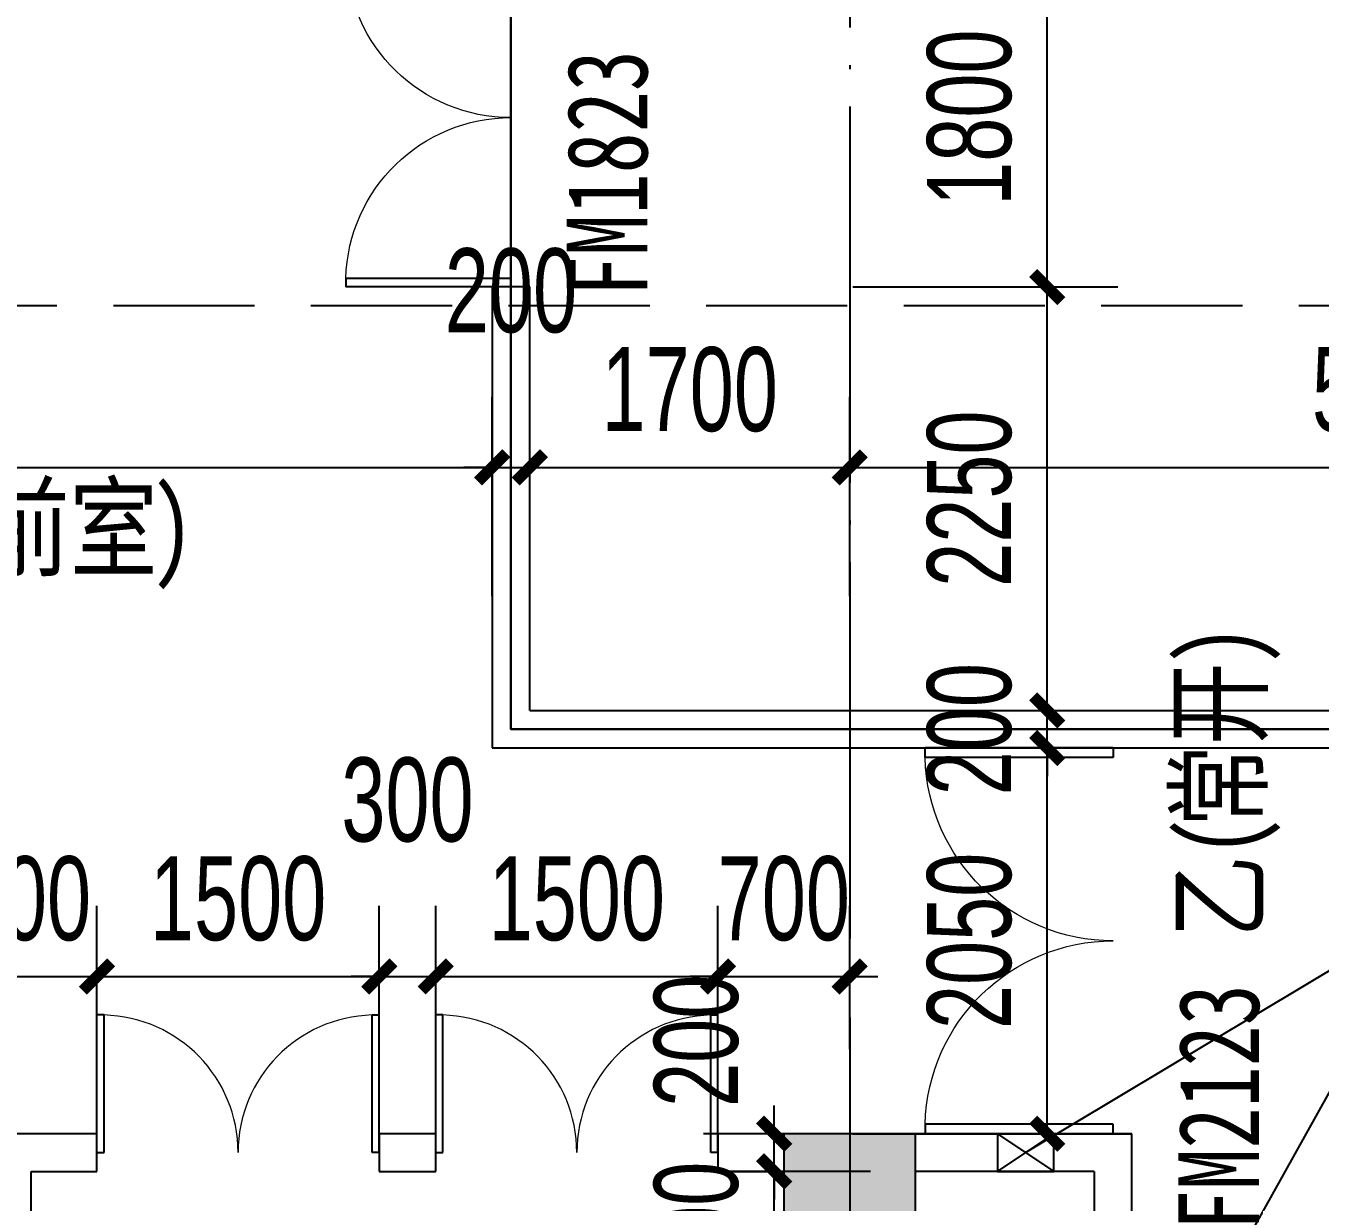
# Model space of a CAD drawing. Extents: x -409435 to 356702, y -107829 to 330904.
# Drawn here: x 28022 to 34900, y 16737 to 22988 of the extents above; entities that cross this region are included whole.
import ezdxf
from ezdxf.xclip import XClip

# ---------------------------------------------------------------- set-up
doc = ezdxf.new("R2010")
doc.units = 0
doc.header["$LTSCALE"] = 1000
doc.header["$MEASUREMENT"] = 0
doc.header["$XCLIPFRAME"] = 0
doc.linetypes.add('104-14# 核心筒$0$DOTE', pattern=[2.42, 2, -0.2, 0.02, -0.2])
doc.linetypes.add('X-104 14#平面$0$109 3#平面$0$DASH', pattern=[0.35, 0.25, -0.1])
for name, color, linetype in [('01-标注_尺寸', 124, 'Continuous'), ('01-标注_符号', 200, 'Continuous'), ('104-14# 核心筒$0$A_AXIS-轴线', 36, '104-14# 核心筒$0$DOTE'), ('104-14# 核心筒$0$A_STR-砌块墙', 121, 'Continuous'), ('104-14# 核心筒$0$A_STR-砼柱', 51, 'Continuous'), ('104-14# 核心筒$0$DOOR_FIRE', 220, 'Continuous'), ('PUB_HATCH', 8, 'Continuous'), ('X-104 14#平面$0$02-TEXT_标注', 130, 'Continuous'), ('X-104 14#平面$0$A-SUR_吊顶', 40, 'Continuous'), ('X-104 14#平面$0$A-TECH_电气', 240, 'Continuous'), ('X-104 14#平面$0$A_STR-砌块墙', 121, 'Continuous'), ('X-104 14#平面$0$DOOR_FIRE', 220, 'Continuous'), ('X-104 14#平面$0$DOOR_FIRE_TEXT', 7, 'Continuous')]:
    doc.layers.add(name, color=color, linetype=linetype)
doc.layers.add('X-104 14#平面$0$000套内', color=226, linetype='Continuous', lineweight=30, plot=False)
doc.styles.add('_TCH_DIM_T3', font='ros.shx', dxfattribs={"width": 0.705882, "bigfont": 'jd.shx'})
doc.styles.add('X-104 14#平面$0$_TCH_WINDOW', font='STXIHEI_0.TTF', dxfattribs={"width": 0.75, "height": 3.5})
doc.styles.add('X-104 14#平面$0$Standard', font='STXIHEI_0.TTF', dxfattribs={"width": 0.8})
doc.dimstyles.new('_TCH_ARCH&&150', dxfattribs={"dimtxt": 446.25, "dimasz": 150, "dimexe": 375, "dimexo": 450, "dimgap": 189.375, "dimtad": 1, "dimdec": 0, "dimzin": 0, "dimdsep": 46, "dimtxsty": '_TCH_DIM_T3', "dimblk": 'ARCHTICK', "dimcen": 0.09, "dimclrt": 7, "dimazin": 2, "dimtfac": 1, "dimtdec": 0, "dimtix": 1, "dimtmove": 2, "dimatfit": 3, "dimfxl": 0, "dimtolj": 1, "dimtzin": 0, "dimarcsym": 0})

# ---------------------------------------------------------------- blocks, each defined once
blk = doc.blocks.new('104-14# 核心筒$0$$DorLib2D$00000002')
for p, q in [((-0.5, 0), (-0.5, 0.4875)), ((-0.475, 0.4875), (-0.5, 0.4875)), ((-0.475, 0), (-0.475, 0.4875)), ((0.475, 0), (0.475, 0.4875)), ((0.475, 0.4875), (0.5, 0.4875)), ((0.5, 0), (0.5, 0.4875)), ((-0.5, 0), (-0.475, 0)), ((0.5, 0), (0.475, 0))]:
    blk.add_line(p, q)
at = {"lineweight": 13}
for centre, start, end in [((-0.4875, 0), 0, 88.5307), ((0.4875, 0), 91.4693, 180)]:
    blk.add_arc(centre, 0.4875, start, end, dxfattribs=at)
blk = doc.blocks.new('_FZH')
blk.add_lwpolyline([(-0.5, -0.5), (0.5, -0.5), (0.5, 0.5), (-0.5, 0.5)], close=True)
at = {"layer": 'PUB_HATCH'}
blk.add_solid([(-0.5, -0.5), (0.5, -0.5), (-0.5, 0.5), (0.5, 0.5)], dxfattribs=at)
blk = doc.blocks.new('104-14# 核心筒')
at = {"layer": '104-14# 核心筒$0$A_AXIS-轴线'}
blk.add_line((32400, 54018.4), (32400, -8545.1), dxfattribs=at)
at = {"layer": '104-14# 核心筒$0$A_STR-砌块墙'}
for p, q in [((28400, 17100), (27900, 17100)), ((28400, 16900), (28400, 17100)), ((30200, 17100), (29900, 17100)), ((29900, 17100), (29900, 16900)), ((30200, 16900), (30200, 17100)), ((32050, 17100), (31700, 17100)), ((31700, 17100), (31700, 16900)), ((33900, 17100), (32750, 17100)), ((33900, 15850), (33900, 17100)), ((28050, 16900), (28400, 16900)), ((28050, 14480), (28050, 16900)), ((29900, 16900), (30200, 16900)), ((31700, 16900), (32050, 16900)), ((33700, 16900), (32750, 16900)), ((33700, 16900), (33700, 15850))]:
    blk.add_line(p, q, dxfattribs=at)
at = {"layer": '104-14# 核心筒$0$A_STR-砼柱', "xscale": 700, "yscale": 800, "zscale": 800}
blk.add_blockref('_FZH', (32400, 16700), dxfattribs=at)
at = {"layer": '104-14# 核心筒$0$DOOR_FIRE', "xscale": -1500, "yscale": -1500, "zscale": 200, "rotation": 180.000000000012}
for p in [(29150, 17000), (30950, 17000)]:
    blk.add_blockref('104-14# 核心筒$0$$DorLib2D$00000002', p, dxfattribs=at)
blk = doc.blocks.new('*U419')
blk.add_lwpolyline([(200, 0), (200, 300), (0, 300), (0, 0), (200, 0), (0, 300), (0, 0), (200, 300)])
blk = doc.blocks.new('X-104 14#平面$0$dd')
at = {"layer": 'X-104 14#平面$0$A-TECH_电气', "rotation": 270}
blk.add_blockref('*U419', (33247.5, -282000), dxfattribs=at)
blk = doc.blocks.new('X-104 14#平面$0$$DorLib2D$00000002')
for p, q in [((-0.5, 0), (-0.5, 0.4875)), ((-0.475, 0.4875), (-0.5, 0.4875)), ((-0.475, 0), (-0.475, 0.4875)), ((0.475, 0), (0.475, 0.4875)), ((0.475, 0.4875), (0.5, 0.4875)), ((0.5, 0), (0.5, 0.4875)), ((-0.5, 0), (-0.475, 0)), ((0.5, 0), (0.475, 0))]:
    blk.add_line(p, q)
at = {"lineweight": 13}
for centre, start, end in [((-0.4875, 0), 0, 88.5307), ((0.4875, 0), 91.4693, 180)]:
    blk.add_arc(centre, 0.4875, start, end, dxfattribs=at)
blk = doc.blocks.new('X-104 14#平面')
at = {"layer": 'X-104 14#平面$0$000套内'}
blk.add_lwpolyline([(23400, 26450), (50400, 26450), (50400, -2050), (23450, -2050), (23450, 7800), (32350, 7800), (32350, 7600), (41500, 7600), (41500, 16600), (38350, 16600), (38350, 19250), (30600, 19250), (30600, 26300)], dxfattribs=at)
at = {"layer": 'X-104 14#平面$0$A-SUR_吊顶', "linetype": 'X-104 14#平面$0$109 3#平面$0$DASH', "ltscale": 3}
blk.add_lwpolyline([(109062.3, -4432.1), (119297.3, 10714.5), (117562.9, 11100.5), (120741.8, 38794.6), (99426.9, 44725), (92631.2, 20300), (86987.2, 20300), (86987.2, 21500), (8392.2, 21500), (5688.7, 8781.2), (-2733.6, 10571.4), (-6009.8, -4841.7), (40178.1, -2825.1), (39845.1, -4916.4), (83845.6, -2647.5)], close=True, dxfattribs=at)
at = {"layer": 'X-104 14#平面$0$A_STR-砌块墙'}
for p, q in [((30700, 21600), (30500, 21600)), ((30500, 21600), (30500, 19150)), ((30700, 19350), (30700, 21600)), ((30700, 19350), (33800, 19350)), ((33800, 19350), (38450, 19350)), ((30500, 19150), (33700, 19150)), ((33700, 19150), (33900, 19150)), ((33900, 19150), (38250, 19150)), ((33700, 17100), (33900, 17100))]:
    blk.add_line(p, q, dxfattribs=at)
ref = blk.add_blockref('104-14# 核心筒', (0, 0))
XClip(ref).set_block_clipping_path([(-38664.3623821461, -25500), (139216.5485069363, 330900)])
blk.add_blockref('X-104 14#平面$0$dd', (-62.7, 299100))
at = {"layer": 'X-104 14#平面$0$DOOR_FIRE', "zscale": 200}
for p, xscale, yscale, rotation in [((30600, 22500), -1800, 1800, 90), ((33800, 18125), 2050, -2050, 270)]:
    blk.add_blockref('X-104 14#平面$0$$DorLib2D$00000002', p, dxfattribs=dict(at, xscale=xscale, yscale=yscale, rotation=rotation))
at = {"layer": 'X-104 14#平面$0$02-TEXT_标注', "style": 'X-104 14#平面$0$Standard', "width": 0.8}
for s, height, p in [('扩大前室', 428.14, (26853.2, 20107.6)), (')', 428.1, (28687.2, 20107.6))]:
    blk.add_text(s, height=height, dxfattribs=at).set_placement(p)
at = {"layer": 'X-104 14#平面$0$DOOR_FIRE_TEXT', "style": 'X-104 14#平面$0$_TCH_WINDOW', "width": 0.75}
for s, height, p in [('FM1823', 428.14, (31324.6, 21548.3)), (')', 428.1, (34575, 19588.7)), ('常开', 428.14, (34575, 18729)), ('(', 428.1, (34575, 18570.3)), ('乙', 428.1, (34575, 18140.5)), ('FM2123', 428.14, (34575, 16584.4))]:
    blk.add_text(s, height=height, rotation=90, dxfattribs=at).set_placement(p)
blk = doc.blocks.new('ddcc')
at = {"layer": '01-标注_符号'}
for p in [(33334.8, 17000), (33800, 15260.3)]:
    blk.add_line(p, (35491, 18292.7), dxfattribs=at)
blk = doc.blocks.new('_ArchTick')
at = {"color": 0, "linetype": 'ByBlock', "const_width": 0.4}
blk.add_lwpolyline([(-0.5, -0.5), (0.5, 0.5)], dxfattribs=at)
blk = doc.blocks.new('*D788')
at = {"layer": '01-标注_尺寸', "color": 0, "lineweight": -2, "transparency": 16777216}
for p, q in [((32416.6, 19150), (33825.1, 19150)), ((33450.1, 17100), (33450.1, 19150)), ((32416.6, 17100), (33825.1, 17100))]:
    blk.add_line(p, q, dxfattribs=at)
at = {"layer": 'Defpoints', "color": 0, "transparency": 16777216}
for p in [(31966.6, 19150), (33450.1, 19150), (31966.6, 17100)]:
    blk.add_point(p, dxfattribs=at)
at = {"layer": '01-标注_尺寸', "color": 0, "lineweight": -2, "transparency": 16777216, "xscale": 150, "yscale": 150, "zscale": 150}
for p, rotation in [((33450.1, 19150), 90), ((33450.1, 17100), 270)]:
    blk.add_blockref('_ArchTick', p, dxfattribs=dict(at, rotation=rotation))
at = {"layer": '01-标注_尺寸', "color": 7, "transparency": 16777216, "insert": (33037.6, 18125), "char_height": 446.25, "attachment_point": 5, "rotation": 90, "style": '_TCH_DIM_T3'}
blk.add_mtext('\\A1;2050', dxfattribs=at)
blk = doc.blocks.new('*D789')
at = {"layer": '01-标注_尺寸', "color": 0, "lineweight": -2, "transparency": 16777216}
for p, q in [((33450.1, 19350), (33450.1, 19500)), ((32416.6, 19350), (33825.1, 19350)), ((33450.1, 19150), (33450.1, 19350)), ((32416.6, 19150), (33825.1, 19150)), ((33450.1, 19150), (33450.1, 19000))]:
    blk.add_line(p, q, dxfattribs=at)
at = {"layer": 'Defpoints', "color": 0, "transparency": 16777216}
for p in [(31966.6, 19350), (33450.1, 19350), (31966.6, 19150)]:
    blk.add_point(p, dxfattribs=at)
at = {"layer": '01-标注_尺寸', "color": 0, "lineweight": -2, "transparency": 16777216, "xscale": 150, "yscale": 150, "zscale": 150}
for p, rotation in [((33450.1, 19350), 270), ((33450.1, 19150), 90)]:
    blk.add_blockref('_ArchTick', p, dxfattribs=dict(at, rotation=rotation))
at = {"layer": '01-标注_尺寸', "color": 7, "transparency": 16777216, "insert": (33037.6, 19250), "char_height": 446.25, "attachment_point": 5, "rotation": 90, "style": '_TCH_DIM_T3'}
blk.add_mtext('\\A1;200', dxfattribs=at)
blk = doc.blocks.new('*D790')
at = {"layer": '01-标注_尺寸', "color": 0, "lineweight": -2, "transparency": 16777216}
for p, q in [((32416.6, 21600), (33825.1, 21600)), ((33450.1, 19350), (33450.1, 21600)), ((32416.6, 19350), (33825.1, 19350))]:
    blk.add_line(p, q, dxfattribs=at)
at = {"layer": 'Defpoints', "color": 0, "transparency": 16777216}
for p in [(31966.6, 21600), (33450.1, 21600), (31966.6, 19350)]:
    blk.add_point(p, dxfattribs=at)
at = {"layer": '01-标注_尺寸', "color": 0, "lineweight": -2, "transparency": 16777216, "xscale": 150, "yscale": 150, "zscale": 150}
for p, rotation in [((33450.1, 21600), 90), ((33450.1, 19350), 270)]:
    blk.add_blockref('_ArchTick', p, dxfattribs=dict(at, rotation=rotation))
at = {"layer": '01-标注_尺寸', "color": 7, "transparency": 16777216, "insert": (33037.6, 20475), "char_height": 446.25, "attachment_point": 5, "rotation": 90, "style": '_TCH_DIM_T3'}
blk.add_mtext('\\A1;2250', dxfattribs=at)
blk = doc.blocks.new('*D791')
at = {"layer": '01-标注_尺寸', "color": 0, "lineweight": -2, "transparency": 16777216}
for p, q in [((32416.6, 23400), (33825.1, 23400)), ((33450.1, 21600), (33450.1, 23400)), ((32416.6, 21600), (33825.1, 21600))]:
    blk.add_line(p, q, dxfattribs=at)
at = {"layer": 'Defpoints', "color": 0, "transparency": 16777216}
for p in [(31966.6, 23400), (33450.1, 23400), (31966.6, 21600)]:
    blk.add_point(p, dxfattribs=at)
at = {"layer": '01-标注_尺寸', "color": 0, "lineweight": -2, "transparency": 16777216, "xscale": 150, "yscale": 150, "zscale": 150}
for p, rotation in [((33450.1, 23400), 90), ((33450.1, 21600), 270)]:
    blk.add_blockref('_ArchTick', p, dxfattribs=dict(at, rotation=rotation))
at = {"layer": '01-标注_尺寸', "color": 7, "transparency": 16777216, "insert": (33037.6, 22500), "char_height": 446.25, "attachment_point": 5, "rotation": 90, "style": '_TCH_DIM_T3'}
blk.add_mtext('\\A1;1800', dxfattribs=at)
blk = doc.blocks.new('*D796')
at = {"layer": '01-标注_尺寸', "color": 0, "lineweight": -2, "transparency": 16777216}
for p, q in [((32400, 19957.6), (32400, 21016.5)), ((38250, 19957.6), (38250, 21016.5)), ((32400, 20641.5), (38250, 20641.5))]:
    blk.add_line(p, q, dxfattribs=at)
at = {"layer": 'Defpoints', "color": 0, "transparency": 16777216}
for p in [(38250, 20641.5), (32400, 19507.6), (38250, 19507.6)]:
    blk.add_point(p, dxfattribs=at)
at = {"layer": '01-标注_尺寸', "color": 0, "lineweight": -2, "transparency": 16777216, "xscale": 150, "yscale": 150, "zscale": 150, "rotation": 180}
blk.add_blockref('_ArchTick', (32400, 20641.5), dxfattribs=at)
at = {"layer": '01-标注_尺寸', "color": 0, "lineweight": -2, "transparency": 16777216, "xscale": 150, "yscale": 150, "zscale": 150}
blk.add_blockref('_ArchTick', (38250, 20641.5), dxfattribs=at)
at = {"layer": '01-标注_尺寸', "color": 7, "transparency": 16777216, "insert": (35325, 21054), "char_height": 446.25, "attachment_point": 5, "style": '_TCH_DIM_T3'}
blk.add_mtext('\\A1;5850', dxfattribs=at)
blk = doc.blocks.new('*D797')
at = {"layer": '01-标注_尺寸', "color": 0, "lineweight": -2, "transparency": 16777216}
for p, q in [((30700, 19957.6), (30700, 21016.5)), ((32400, 19957.6), (32400, 21016.5)), ((30700, 20641.5), (32400, 20641.5))]:
    blk.add_line(p, q, dxfattribs=at)
at = {"layer": 'Defpoints', "color": 0, "transparency": 16777216}
for p in [(32400, 20641.5), (30700, 19507.6), (32400, 19507.6)]:
    blk.add_point(p, dxfattribs=at)
at = {"layer": '01-标注_尺寸', "color": 0, "lineweight": -2, "transparency": 16777216, "xscale": 150, "yscale": 150, "zscale": 150, "rotation": 180}
blk.add_blockref('_ArchTick', (30700, 20641.5), dxfattribs=at)
at = {"layer": '01-标注_尺寸', "color": 0, "lineweight": -2, "transparency": 16777216, "xscale": 150, "yscale": 150, "zscale": 150}
blk.add_blockref('_ArchTick', (32400, 20641.5), dxfattribs=at)
at = {"layer": '01-标注_尺寸', "color": 7, "transparency": 16777216, "insert": (31550, 21054), "char_height": 446.25, "attachment_point": 5, "style": '_TCH_DIM_T3'}
blk.add_mtext('\\A1;1700', dxfattribs=at)
blk = doc.blocks.new('*D798')
at = {"layer": '01-标注_尺寸', "color": 0, "lineweight": -2, "transparency": 16777216}
for p, q in [((30500, 19957.6), (30500, 21016.5)), ((30700, 19957.6), (30700, 21016.5)), ((30500, 20641.5), (30350, 20641.5)), ((30500, 20641.5), (30700, 20641.5)), ((30700, 20641.5), (30850, 20641.5))]:
    blk.add_line(p, q, dxfattribs=at)
at = {"layer": 'Defpoints', "color": 0, "transparency": 16777216}
for p in [(30700, 20641.5), (30500, 19507.6), (30700, 19507.6)]:
    blk.add_point(p, dxfattribs=at)
at = {"layer": '01-标注_尺寸', "color": 0, "lineweight": -2, "transparency": 16777216, "xscale": 150, "yscale": 150, "zscale": 150}
blk.add_blockref('_ArchTick', (30500, 20641.5), dxfattribs=at)
at = {"layer": '01-标注_尺寸', "color": 0, "lineweight": -2, "transparency": 16777216, "xscale": 150, "yscale": 150, "zscale": 150, "rotation": 180}
blk.add_blockref('_ArchTick', (30700, 20641.5), dxfattribs=at)
at = {"layer": '01-标注_尺寸', "color": 7, "transparency": 16777216, "insert": (30600, 21579), "char_height": 446.25, "attachment_point": 5, "style": '_TCH_DIM_T3'}
blk.add_mtext('\\A1;200', dxfattribs=at)
blk = doc.blocks.new('*D799')
at = {"layer": '01-标注_尺寸', "color": 0, "lineweight": -2, "transparency": 16777216}
for p, q in [((23500, 19957.6), (23500, 21016.5)), ((30500, 19957.6), (30500, 21016.5)), ((23500, 20641.5), (30500, 20641.5))]:
    blk.add_line(p, q, dxfattribs=at)
at = {"layer": 'Defpoints', "color": 0, "transparency": 16777216}
for p in [(30500, 20641.5), (23500, 19507.6), (30500, 19507.6)]:
    blk.add_point(p, dxfattribs=at)
at = {"layer": '01-标注_尺寸', "color": 0, "lineweight": -2, "transparency": 16777216, "xscale": 150, "yscale": 150, "zscale": 150, "rotation": 180}
blk.add_blockref('_ArchTick', (23500, 20641.5), dxfattribs=at)
at = {"layer": '01-标注_尺寸', "color": 0, "lineweight": -2, "transparency": 16777216, "xscale": 150, "yscale": 150, "zscale": 150}
blk.add_blockref('_ArchTick', (30500, 20641.5), dxfattribs=at)
at = {"layer": '01-标注_尺寸', "color": 7, "transparency": 16777216, "insert": (27000, 21054), "char_height": 446.25, "attachment_point": 5, "style": '_TCH_DIM_T3'}
blk.add_mtext('\\A1;7000', dxfattribs=at)
blk = doc.blocks.new('*D2340')
at = {"layer": '01-标注_尺寸', "color": 0, "lineweight": -2, "transparency": 16777216}
for p, q in [((31998.5, 16900), (31998.5, 17050)), ((32510.8, 16900), (31623.5, 16900)), ((31998.5, 16300), (31998.5, 16900)), ((32510.8, 16300), (31623.5, 16300)), ((31998.5, 16300), (31998.5, 16150))]:
    blk.add_line(p, q, dxfattribs=at)
at = {"layer": 'Defpoints', "color": 0, "transparency": 16777216}
for p in [(31998.5, 16900), (32960.8, 16900), (32960.8, 16300)]:
    blk.add_point(p, dxfattribs=at)
at = {"layer": '01-标注_尺寸', "color": 0, "lineweight": -2, "transparency": 16777216, "xscale": 150, "yscale": 150, "zscale": 150}
for p, rotation in [((31998.5, 16900), 270), ((31998.5, 16300), 90)]:
    blk.add_blockref('_ArchTick', p, dxfattribs=dict(at, rotation=rotation))
at = {"layer": '01-标注_尺寸', "color": 7, "transparency": 16777216, "insert": (31586, 16600), "char_height": 446.25, "attachment_point": 5, "rotation": 90, "style": '_TCH_DIM_T3'}
blk.add_mtext('\\A1;600', dxfattribs=at)
blk = doc.blocks.new('*D2341')
at = {"layer": '01-标注_尺寸', "color": 0, "lineweight": -2, "transparency": 16777216}
for p, q in [((31998.5, 17100), (31998.5, 17250)), ((32510.8, 17100), (31623.5, 17100)), ((31998.5, 16900), (31998.5, 17100)), ((32510.8, 16900), (31623.5, 16900)), ((31998.5, 16900), (31998.5, 16750))]:
    blk.add_line(p, q, dxfattribs=at)
at = {"layer": 'Defpoints', "color": 0, "transparency": 16777216}
for p in [(31998.5, 17100), (32960.8, 17100), (32960.8, 16900)]:
    blk.add_point(p, dxfattribs=at)
at = {"layer": '01-标注_尺寸', "color": 0, "lineweight": -2, "transparency": 16777216, "xscale": 150, "yscale": 150, "zscale": 150}
for p, rotation in [((31998.5, 17100), 270), ((31998.5, 16900), 90)]:
    blk.add_blockref('_ArchTick', p, dxfattribs=dict(at, rotation=rotation))
at = {"layer": '01-标注_尺寸', "color": 7, "transparency": 16777216, "insert": (31586, 17593.9), "char_height": 446.25, "attachment_point": 5, "rotation": 90, "style": '_TCH_DIM_T3'}
blk.add_mtext('\\A1;200', dxfattribs=at)
blk = doc.blocks.new('*D2342')
at = {"layer": '01-标注_尺寸', "color": 0, "lineweight": -2, "transparency": 16777216}
for p, q in [((31700, 17550), (31700, 18310.8)), ((32400, 17550), (32400, 18310.8)), ((31700, 17935.8), (31550, 17935.8)), ((31700, 17935.8), (32400, 17935.8)), ((32400, 17935.8), (32550, 17935.8))]:
    blk.add_line(p, q, dxfattribs=at)
at = {"layer": 'Defpoints', "color": 0, "transparency": 16777216}
for p in [(32400, 17935.8), (31700, 17100), (32400, 17100)]:
    blk.add_point(p, dxfattribs=at)
at = {"layer": '01-标注_尺寸', "color": 0, "lineweight": -2, "transparency": 16777216, "xscale": 150, "yscale": 150, "zscale": 150}
blk.add_blockref('_ArchTick', (31700, 17935.8), dxfattribs=at)
at = {"layer": '01-标注_尺寸', "color": 0, "lineweight": -2, "transparency": 16777216, "xscale": 150, "yscale": 150, "zscale": 150, "rotation": 180}
blk.add_blockref('_ArchTick', (32400, 17935.8), dxfattribs=at)
at = {"layer": '01-标注_尺寸', "color": 7, "transparency": 16777216, "insert": (32050, 18348.3), "char_height": 446.25, "attachment_point": 5, "style": '_TCH_DIM_T3'}
blk.add_mtext('\\A1;700', dxfattribs=at)
blk = doc.blocks.new('*D2343')
at = {"layer": '01-标注_尺寸', "color": 0, "lineweight": -2, "transparency": 16777216}
for p, q in [((30200, 17550), (30200, 18310.8)), ((31700, 17550), (31700, 18310.8)), ((30200, 17935.8), (31700, 17935.8))]:
    blk.add_line(p, q, dxfattribs=at)
at = {"layer": 'Defpoints', "color": 0, "transparency": 16777216}
for p in [(31700, 17935.8), (30200, 17100), (31700, 17100)]:
    blk.add_point(p, dxfattribs=at)
at = {"layer": '01-标注_尺寸', "color": 0, "lineweight": -2, "transparency": 16777216, "xscale": 150, "yscale": 150, "zscale": 150, "rotation": 180}
blk.add_blockref('_ArchTick', (30200, 17935.8), dxfattribs=at)
at = {"layer": '01-标注_尺寸', "color": 0, "lineweight": -2, "transparency": 16777216, "xscale": 150, "yscale": 150, "zscale": 150}
blk.add_blockref('_ArchTick', (31700, 17935.8), dxfattribs=at)
at = {"layer": '01-标注_尺寸', "color": 7, "transparency": 16777216, "insert": (30950, 18348.3), "char_height": 446.25, "attachment_point": 5, "style": '_TCH_DIM_T3'}
blk.add_mtext('\\A1;1500', dxfattribs=at)
blk = doc.blocks.new('*D2344')
at = {"layer": '01-标注_尺寸', "color": 0, "lineweight": -2, "transparency": 16777216}
for p, q in [((29900, 17550), (29900, 18310.8)), ((30200, 17550), (30200, 18310.8)), ((29900, 17935.8), (29750, 17935.8)), ((29900, 17935.8), (30200, 17935.8)), ((30200, 17935.8), (30350, 17935.8))]:
    blk.add_line(p, q, dxfattribs=at)
at = {"layer": 'Defpoints', "color": 0, "transparency": 16777216}
for p in [(30200, 17935.8), (29900, 17100), (30200, 17100)]:
    blk.add_point(p, dxfattribs=at)
at = {"layer": '01-标注_尺寸', "color": 0, "lineweight": -2, "transparency": 16777216, "xscale": 150, "yscale": 150, "zscale": 150}
blk.add_blockref('_ArchTick', (29900, 17935.8), dxfattribs=at)
at = {"layer": '01-标注_尺寸', "color": 0, "lineweight": -2, "transparency": 16777216, "xscale": 150, "yscale": 150, "zscale": 150, "rotation": 180}
blk.add_blockref('_ArchTick', (30200, 17935.8), dxfattribs=at)
at = {"layer": '01-标注_尺寸', "color": 7, "transparency": 16777216, "insert": (30050, 18873.3), "char_height": 446.25, "attachment_point": 5, "style": '_TCH_DIM_T3'}
blk.add_mtext('\\A1;300', dxfattribs=at)
blk = doc.blocks.new('*D2345')
at = {"layer": '01-标注_尺寸', "color": 0, "lineweight": -2, "transparency": 16777216}
for p, q in [((28400, 17550), (28400, 18310.8)), ((29900, 17550), (29900, 18310.8)), ((28400, 17935.8), (29900, 17935.8))]:
    blk.add_line(p, q, dxfattribs=at)
at = {"layer": 'Defpoints', "color": 0, "transparency": 16777216}
for p in [(29900, 17935.8), (28400, 17100), (29900, 17100)]:
    blk.add_point(p, dxfattribs=at)
at = {"layer": '01-标注_尺寸', "color": 0, "lineweight": -2, "transparency": 16777216, "xscale": 150, "yscale": 150, "zscale": 150, "rotation": 180}
blk.add_blockref('_ArchTick', (28400, 17935.8), dxfattribs=at)
at = {"layer": '01-标注_尺寸', "color": 0, "lineweight": -2, "transparency": 16777216, "xscale": 150, "yscale": 150, "zscale": 150}
blk.add_blockref('_ArchTick', (29900, 17935.8), dxfattribs=at)
at = {"layer": '01-标注_尺寸', "color": 7, "transparency": 16777216, "insert": (29150, 18348.3), "char_height": 446.25, "attachment_point": 5, "style": '_TCH_DIM_T3'}
blk.add_mtext('\\A1;1500', dxfattribs=at)
blk = doc.blocks.new('*D2346')
at = {"layer": '01-标注_尺寸', "color": 0, "lineweight": -2, "transparency": 16777216}
for p, q in [((27400, 17550), (27400, 18310.8)), ((28400, 17550), (28400, 18310.8)), ((27400, 17935.8), (27250, 17935.8)), ((27400, 17935.8), (28400, 17935.8)), ((28400, 17935.8), (28550, 17935.8))]:
    blk.add_line(p, q, dxfattribs=at)
at = {"layer": 'Defpoints', "color": 0, "transparency": 16777216}
for p in [(28400, 17935.8), (27400, 17100), (28400, 17100)]:
    blk.add_point(p, dxfattribs=at)
at = {"layer": '01-标注_尺寸', "color": 0, "lineweight": -2, "transparency": 16777216, "xscale": 150, "yscale": 150, "zscale": 150}
blk.add_blockref('_ArchTick', (27400, 17935.8), dxfattribs=at)
at = {"layer": '01-标注_尺寸', "color": 0, "lineweight": -2, "transparency": 16777216, "xscale": 150, "yscale": 150, "zscale": 150, "rotation": 180}
blk.add_blockref('_ArchTick', (28400, 17935.8), dxfattribs=at)
at = {"layer": '01-标注_尺寸', "color": 7, "transparency": 16777216, "insert": (27900, 18348.3), "char_height": 446.25, "attachment_point": 5, "style": '_TCH_DIM_T3'}
blk.add_mtext('\\A1;1000', dxfattribs=at)

msp = doc.modelspace()

# ---------------------------------------------------------------- block references
for name in ['X-104 14#平面', 'ddcc']:
    msp.add_blockref(name, (0, 0))

# ---------------------------------------------------------------- dimensions: what is measured, and where the dimension line sits
at = {"layer": '01-标注_尺寸'}
for p1, p2, distance, picture, middle in [((31966.6, 21600), (31966.6, 23400), -1483.4, '*D791', (33037.6, 22500)), ((31966.6, 19350), (31966.6, 21600), -1483.4, '*D790', (33037.6, 20475)), ((23500, 19507.6), (30500, 19507.6), 1133.9, '*D799', (27000, 21054)), ((30700, 19507.6), (32400, 19507.6), 1133.9, '*D797', (31550, 21054)), ((32400, 19507.6), (38250, 19507.6), 1133.9, '*D796', (35325, 21054)), ((31966.6, 19150), (31966.6, 19350), -1483.4, '*D789', (33037.6, 19250)), ((31966.6, 17100), (31966.6, 19150), -1483.4, '*D788', (33037.6, 18125)), ((27400, 17100), (28400, 17100), 835.8, '*D2346', (27900, 18348.3)), ((28400, 17100), (29900, 17100), 835.8, '*D2345', (29150, 18348.3)), ((30200, 17100), (31700, 17100), 835.8, '*D2343', (30950, 18348.3)), ((31700, 17100), (32400, 17100), 835.8, '*D2342', (32050, 18348.3)), ((32960.8, 16300), (32960.8, 16900), 962.3, '*D2340', (31586, 16600))]:
    dim = msp.add_aligned_dim(p1=p1, p2=p2, distance=distance, dimstyle='_TCH_ARCH&&150', dxfattribs=at)
    dim.commit()
    dim.dimension.update_dxf_attribs({"geometry": picture, "text_midpoint": middle})
for base, p1, p2, angle, picture, middle in [((30700, 20641.5), (30500, 19507.6), (30700, 19507.6), 0, '*D798', (30600, 21579)), ((30200, 17935.8), (29900, 17100), (30200, 17100), 0, '*D2344', (30050, 18873.3)), ((31998.5, 17100), (32960.8, 16900), (32960.8, 17100), 90, '*D2341', (31586, 17593.9))]:
    dim = msp.add_linear_dim(base=base, p1=p1, p2=p2, angle=angle, dimstyle='_TCH_ARCH&&150', dxfattribs=at)
    dim.commit()
    dim.dimension.update_dxf_attribs({"geometry": picture, "text_midpoint": middle, "dimtype": 161})

doc.saveas('drawing.dxf')
